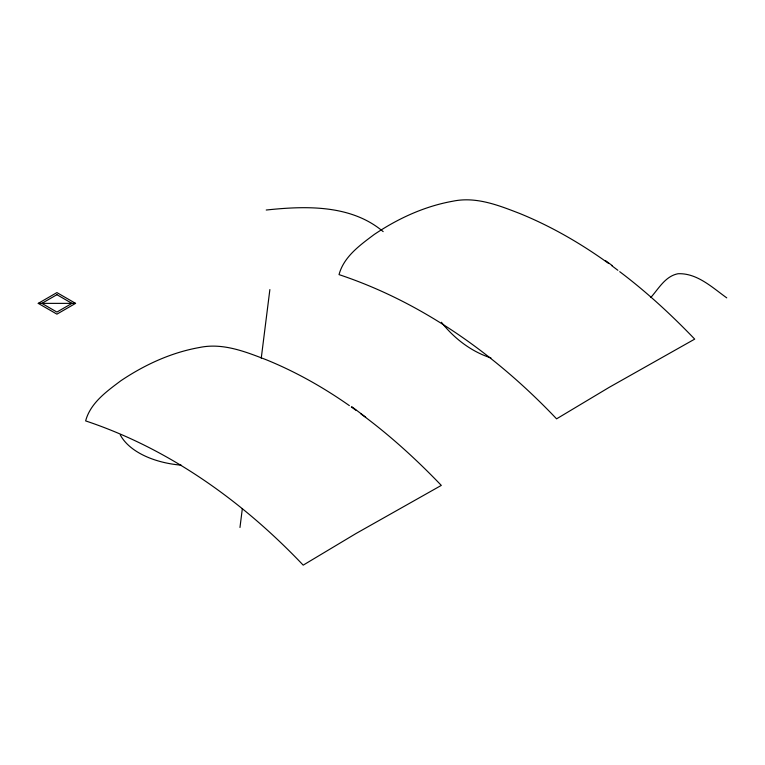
<?xml version="1.0" encoding="UTF-8"?>
<svg xmlns="http://www.w3.org/2000/svg" width="765" height="765" viewBox="0 0 765 765"><rect width="100%" height="100%" fill="white"/><g stroke="black" fill="none" stroke-linecap="round" stroke-linejoin="round"><path stroke-width="1.15" d="M239.971 527.477L242.352 508.534M261.248 358.221L269.873 289.581M650.757 297.528C658.713 288.635 665.301 276.165 678.029 273.736C697.078 272.904 712.263 287.516 726.75 297.862M38.25 303.37L56.916 292.593L75.572 303.37L56.916 314.147L38.25 303.37L75.572 303.37M266.23 210.021C305.637 205.833 351.039 204.418 383.16 231.613M490.939 357.934C471.221 351.575 454.161 338.417 441.395 322.256M608.577 263.428C580.989 243.557 551.355 226.364 519.827 213.531C498.579 205.307 476.012 196.318 452.832 201.214C424.546 206.244 397.924 218.532 374.19 234.501C360.076 245.087 343.81 256.677 339.029 274.616C422.701 302.462 496.236 355.276 556.585 418.847L609.323 387.272L694.697 339.115C671.402 314.836 646.588 291.943 619.707 271.671M349.366 405.613C323.471 387.444 295.749 371.771 266.43 359.827C245.192 351.594 222.615 342.615 199.436 347.511C171.15 352.531 144.528 364.829 120.793 380.798C106.689 391.384 90.413 402.973 85.632 420.903C169.304 448.759 242.84 501.572 303.198 565.144L355.926 533.568L441.309 485.402C416.447 459.459 389.777 435.17 360.841 413.836M351.307 406.98L356.155 410.403M605.335 260.502L612.182 265.541M351.938 406.798L365.67 417.155M611.493 265.474L617.881 270.294M181.19 465.168A75.219 43.423 0 0 1 120.258 434.864M56.916 294.688L41.865 303.37L56.916 312.063L71.958 303.37L56.916 294.688"/></g></svg>
